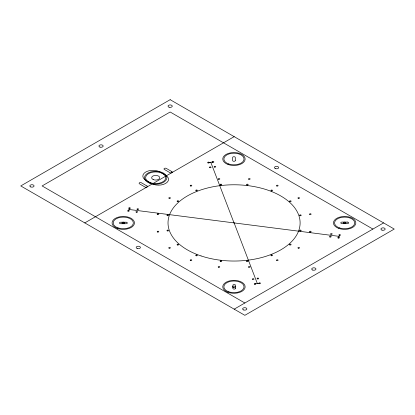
<?xml version="1.0" encoding="UTF-8"?>
<svg xmlns="http://www.w3.org/2000/svg" width="415" height="415" viewBox="0 0 415 415"><rect width="100%" height="100%" fill="white"/><g stroke="black" fill="none" stroke-linecap="round" stroke-linejoin="round"><path stroke-width="0.62" d="M128.474 210.784L129.527 208.138M338.604 237.681L339.657 235.035M84.779 222.902L234.179 136.649M234.179 309.159L383.579 222.902M208.48 162.556L213.066 161.949M255.069 283.87L259.65 283.263M129.003 209.461L339.133 236.358M372.903 229.064L170.15 112.003L42.097 185.936L244.85 302.997M234.091 222.845L257.357 283.57M210.773 162.249L234.039 222.969M170.15 99.683L20.75 185.936L244.85 315.317L394.25 229.064L170.15 99.683M126.036 222.212L120.749 222.212A1.323 0.763 0 0 0 119.432 222.974A1.323 0.763 0 0 0 120.755 223.737L126.036 223.732A1.323 0.763 0 0 0 127.353 222.969A1.323 0.763 0 0 0 126.036 222.212M347.381 222.082L342.1 222.082A1.323 0.763 0 0 0 340.777 222.85A1.323 0.763 0 0 0 342.1 223.607L347.381 223.607A1.323 0.763 0 0 0 348.704 222.845A1.323 0.763 0 0 0 347.381 222.082M171.867 171.623L166.265 168.391A1.323 0.763 0 0 0 164.397 168.391A1.323 0.763 0 0 0 164.397 169.47L170 172.702A1.323 0.763 0 0 0 171.867 172.702A1.323 0.763 0 0 0 171.867 171.623M165.606 175.239L160.003 172.002A10.064 5.81 0 0 0 145.774 172.002A10.064 5.81 0 0 0 145.774 180.219L151.376 183.456A10.064 5.81 0 0 0 165.606 183.456A10.064 5.81 0 0 0 165.606 175.239M146.972 185.998L141.37 182.761A1.323 0.763 0 0 0 139.502 182.761A1.323 0.763 0 0 0 139.502 183.84L145.105 187.072A1.323 0.763 0 0 0 146.972 187.072A1.323 0.763 0 0 0 146.972 185.998M235.279 160.538L235.274 157.487A1.323 0.763 0 0 0 233.951 156.725A1.323 0.763 0 0 0 232.633 157.487L232.639 160.538A1.323 0.763 0 0 0 233.961 161.3A1.323 0.763 0 0 0 235.279 160.538M235.502 288.332L235.497 285.281A1.323 0.763 0 0 0 234.174 284.519A1.323 0.763 0 0 0 232.857 285.281L232.862 288.332A1.323 0.763 0 0 0 234.179 289.094A1.323 0.763 0 0 0 235.502 288.332M169.092 107.205A2.111 1.219 0 0 0 172.261 106.152A2.111 1.219 0 0 0 169.092 105.094A2.111 1.219 0 0 0 169.092 107.205M381.987 230.123A2.111 1.219 0 0 0 385.156 229.064A2.111 1.219 0 0 0 381.987 228.006A2.111 1.219 0 0 0 381.987 230.123M30.726 186.932A2.111 1.219 0 0 0 34.056 186.055A2.111 1.219 0 0 0 31.078 184.825A2.111 1.219 0 0 0 30.726 186.932M99.994 147.102A2.111 1.219 0 0 0 103.164 146.044A2.111 1.219 0 0 0 99.994 144.985A2.111 1.219 0 0 0 99.994 147.102M137.241 248.512A2.111 1.219 0 0 0 140.41 247.454A2.111 1.219 0 0 0 137.241 246.396A2.111 1.219 0 0 0 137.241 248.512M275.493 168.635A2.111 1.219 0 0 0 278.662 167.577A2.111 1.219 0 0 0 275.493 166.524A2.111 1.219 0 0 0 275.493 168.635M129.096 208.522A0.794 0.457 0 0 0 130.32 208.164A0.794 0.457 0 0 0 129.169 207.728A0.794 0.457 0 0 0 129.096 208.522M137.329 209.554A0.794 0.457 0 0 0 138.553 209.196A0.794 0.457 0 0 0 137.401 208.761A0.794 0.457 0 0 0 137.329 209.554M136.322 212.257A0.794 0.457 0 0 0 137.547 211.899A0.794 0.457 0 0 0 136.395 211.468A0.794 0.457 0 0 0 136.322 212.257M128.043 211.168A0.794 0.457 0 0 0 129.267 210.81A0.794 0.457 0 0 0 128.116 210.379A0.794 0.457 0 0 0 128.043 211.168M338.173 238.065A0.794 0.457 0 0 0 339.397 237.707A0.794 0.457 0 0 0 338.246 237.271A0.794 0.457 0 0 0 338.173 238.065M329.941 237.032A0.794 0.457 0 0 0 331.165 236.675A0.794 0.457 0 0 0 330.013 236.239A0.794 0.457 0 0 0 329.941 237.032M330.947 234.33A0.794 0.457 0 0 0 332.171 233.967A0.794 0.457 0 0 0 331.02 233.536A0.794 0.457 0 0 0 330.947 234.33M339.226 235.419A0.794 0.457 0 0 0 340.45 235.056A0.794 0.457 0 0 0 339.299 234.625A0.794 0.457 0 0 0 339.226 235.419M254.644 284.259A0.794 0.457 0 0 0 255.858 283.891A0.794 0.457 0 0 0 254.701 283.466A0.794 0.457 0 0 0 254.644 284.259M252.756 279.477A0.794 0.457 0 0 0 253.97 279.113A0.794 0.457 0 0 0 252.813 278.688A0.794 0.457 0 0 0 252.756 279.477M257.44 278.896A0.794 0.457 0 0 0 258.654 278.532A0.794 0.457 0 0 0 257.497 278.107A0.794 0.457 0 0 0 257.44 278.896M259.225 283.647A0.794 0.457 0 0 0 260.444 283.284A0.794 0.457 0 0 0 259.287 282.859A0.794 0.457 0 0 0 259.225 283.647M212.641 162.332A0.794 0.457 0 0 0 213.86 161.964A0.794 0.457 0 0 0 212.698 161.539A0.794 0.457 0 0 0 212.641 162.332M214.529 167.11A0.794 0.457 0 0 0 215.748 166.747A0.794 0.457 0 0 0 214.586 166.322A0.794 0.457 0 0 0 214.529 167.11M209.845 167.696A0.794 0.457 0 0 0 211.059 167.328A0.794 0.457 0 0 0 209.902 166.903A0.794 0.457 0 0 0 209.845 167.696M208.055 162.939A0.794 0.457 0 0 0 209.274 162.576A0.794 0.457 0 0 0 208.117 162.151A0.794 0.457 0 0 0 208.055 162.939M177.428 201.56A0.794 0.457 0 0 0 178.678 201.228A0.794 0.457 0 0 0 177.558 200.772A0.794 0.457 0 0 0 177.428 201.56M196.103 190.786A0.794 0.457 0 0 0 197.348 190.454A0.794 0.457 0 0 0 196.228 189.997A0.794 0.457 0 0 0 196.103 190.786M157.539 232.021A0.794 0.457 0 0 0 158.784 231.689A0.794 0.457 0 0 0 157.664 231.233A0.794 0.457 0 0 0 157.539 232.021M190.542 260.553A0.794 0.457 0 0 0 191.787 260.221A0.794 0.457 0 0 0 190.667 259.764A0.794 0.457 0 0 0 190.542 260.553M248.818 267.255A0.794 0.457 0 0 0 250.069 266.923A0.794 0.457 0 0 0 248.948 266.461A0.794 0.457 0 0 0 248.818 267.255M298.25 248.196A0.794 0.457 0 0 0 299.5 247.864A0.794 0.457 0 0 0 298.38 247.407A0.794 0.457 0 0 0 298.25 248.196M309.849 214.55A0.794 0.457 0 0 0 311.094 214.218A0.794 0.457 0 0 0 309.974 213.761A0.794 0.457 0 0 0 309.849 214.55M276.852 186.019A0.794 0.457 0 0 0 278.097 185.687A0.794 0.457 0 0 0 276.976 185.23A0.794 0.457 0 0 0 276.852 186.019M218.57 179.316A0.794 0.457 0 0 0 219.815 178.984A0.794 0.457 0 0 0 218.695 178.528A0.794 0.457 0 0 0 218.57 179.316M169.154 198.365A0.794 0.457 0 0 0 170.404 198.033A0.794 0.457 0 0 0 169.284 197.576A0.794 0.457 0 0 0 169.154 198.365M248.87 179.316A0.794 0.457 0 0 0 250.115 178.984A0.794 0.457 0 0 0 248.995 178.523A0.794 0.457 0 0 0 248.87 179.316M298.271 198.386A0.794 0.457 0 0 0 299.516 198.059A0.794 0.457 0 0 0 298.395 197.597A0.794 0.457 0 0 0 298.271 198.386M309.87 232.042A0.794 0.457 0 0 0 311.115 231.71A0.794 0.457 0 0 0 309.995 231.254A0.794 0.457 0 0 0 309.87 232.042M276.826 260.573A0.794 0.457 0 0 0 278.076 260.241A0.794 0.457 0 0 0 276.955 259.785A0.794 0.457 0 0 0 276.826 260.573M218.529 267.26A0.794 0.457 0 0 0 219.779 266.928A0.794 0.457 0 0 0 218.658 266.471A0.794 0.457 0 0 0 218.529 267.26M169.102 248.191A0.794 0.457 0 0 0 170.352 247.859A0.794 0.457 0 0 0 169.232 247.402A0.794 0.457 0 0 0 169.102 248.191M157.524 214.524A0.794 0.457 0 0 0 158.774 214.197A0.794 0.457 0 0 0 157.653 213.735A0.794 0.457 0 0 0 157.524 214.524M190.563 185.998A0.794 0.457 0 0 0 191.808 185.666A0.794 0.457 0 0 0 190.687 185.209A0.794 0.457 0 0 0 190.563 185.998M167.281 215.655A0.794 0.457 0 0 0 168.526 215.323A0.794 0.457 0 0 0 167.406 214.866A0.794 0.457 0 0 0 167.281 215.655M167.302 230.896A0.794 0.457 0 0 0 168.547 230.564A0.794 0.457 0 0 0 167.427 230.107A0.794 0.457 0 0 0 167.302 230.896M177.402 244.99A0.794 0.457 0 0 0 178.652 244.658A0.794 0.457 0 0 0 177.532 244.202A0.794 0.457 0 0 0 177.402 244.99M196.098 255.754A0.794 0.457 0 0 0 197.343 255.422A0.794 0.457 0 0 0 196.222 254.966A0.794 0.457 0 0 0 196.098 255.754M220.49 261.58A0.794 0.457 0 0 0 221.735 261.248A0.794 0.457 0 0 0 220.614 260.791A0.794 0.457 0 0 0 220.49 261.58M246.863 261.554A0.794 0.457 0 0 0 248.108 261.227A0.794 0.457 0 0 0 246.987 260.765A0.794 0.457 0 0 0 246.863 261.554M271.223 255.723A0.794 0.457 0 0 0 272.468 255.396A0.794 0.457 0 0 0 271.348 254.935A0.794 0.457 0 0 0 271.223 255.723M289.846 244.949A0.794 0.457 0 0 0 291.091 244.617A0.794 0.457 0 0 0 289.971 244.16A0.794 0.457 0 0 0 289.846 244.949M299.931 230.906A0.794 0.457 0 0 0 301.176 230.574A0.794 0.457 0 0 0 300.061 230.118A0.794 0.457 0 0 0 299.931 230.906M299.931 215.691A0.794 0.457 0 0 0 301.176 215.359A0.794 0.457 0 0 0 300.055 214.903A0.794 0.457 0 0 0 299.931 215.691M289.888 201.623A0.794 0.457 0 0 0 291.133 201.291A0.794 0.457 0 0 0 290.018 200.834A0.794 0.457 0 0 0 289.888 201.623M271.249 190.853A0.794 0.457 0 0 0 272.499 190.521A0.794 0.457 0 0 0 271.379 190.065A0.794 0.457 0 0 0 271.249 190.853M246.899 184.997A0.794 0.457 0 0 0 248.149 184.67A0.794 0.457 0 0 0 247.029 184.208A0.794 0.457 0 0 0 246.899 184.997M220.51 184.981A0.794 0.457 0 0 0 221.755 184.649A0.794 0.457 0 0 0 220.635 184.193A0.794 0.457 0 0 0 220.51 184.981M201.047 255.931A66.042 38.128 0 0 0 300.107 222.907A66.042 38.128 0 0 0 201.047 189.888A66.042 38.128 0 0 0 201.047 255.931M153.425 179.664A4.041 2.334 0 0 0 159.718 177.895A4.041 2.334 0 0 0 153.924 175.633A4.041 2.334 0 0 0 153.425 179.664M150.318 182.642A10.064 5.81 0 0 0 165.746 177.962A10.064 5.81 0 0 0 151.008 172.588A10.064 5.81 0 0 0 150.318 182.642M149.716 183.186A11.179 6.453 0 0 0 166.861 177.983A11.179 6.453 0 0 0 150.484 172.018A11.179 6.453 0 0 0 149.716 183.186M117.3 228.375A11.179 6.453 0 0 0 134.444 223.171A11.179 6.453 0 0 0 118.068 217.201A11.179 6.453 0 0 0 117.3 228.375M117.896 227.83A10.064 5.81 0 0 0 133.324 223.146A10.064 5.81 0 0 0 118.586 217.776A10.064 5.81 0 0 0 117.896 227.83M227.985 292.279A11.179 6.453 0 0 0 245.13 287.076A11.179 6.453 0 0 0 228.753 281.105A11.179 6.453 0 0 0 227.985 292.279M228.582 291.735A10.064 5.81 0 0 0 244.01 287.05A10.064 5.81 0 0 0 229.272 281.676A10.064 5.81 0 0 0 228.582 291.735M338.671 228.375A11.179 6.453 0 0 0 355.816 223.171A11.179 6.453 0 0 0 339.439 217.201A11.179 6.453 0 0 0 338.671 228.375M339.268 227.83A10.064 5.81 0 0 0 354.695 223.146A10.064 5.81 0 0 0 339.963 217.776A10.064 5.81 0 0 0 339.268 227.83M227.985 164.47A11.179 6.453 0 0 0 245.13 159.267A11.179 6.453 0 0 0 228.753 153.296A11.179 6.453 0 0 0 227.985 164.47M228.582 163.925A10.064 5.81 0 0 0 244.01 159.241A10.064 5.81 0 0 0 229.272 153.872A10.064 5.81 0 0 0 228.582 163.925M312.786 270.077A2.111 1.219 0 0 0 315.955 269.019A2.111 1.219 0 0 0 312.786 267.96A2.111 1.219 0 0 0 312.786 270.077M243.688 309.969A2.111 1.219 0 0 0 246.858 308.91A2.111 1.219 0 0 0 243.688 307.852A2.111 1.219 0 0 0 243.688 309.969M122.612 223.576A1.323 0.763 0 0 0 124.588 222.917A1.323 0.763 0 0 0 122.612 222.258A1.323 0.763 0 0 0 122.612 223.576M233.297 287.481A1.323 0.763 0 0 0 235.274 286.822A1.323 0.763 0 0 0 233.297 286.158A1.323 0.763 0 0 0 233.297 287.481M343.983 223.576A1.323 0.763 0 0 0 345.965 222.917A1.323 0.763 0 0 0 343.983 222.258A1.323 0.763 0 0 0 343.983 223.576"/></g></svg>
